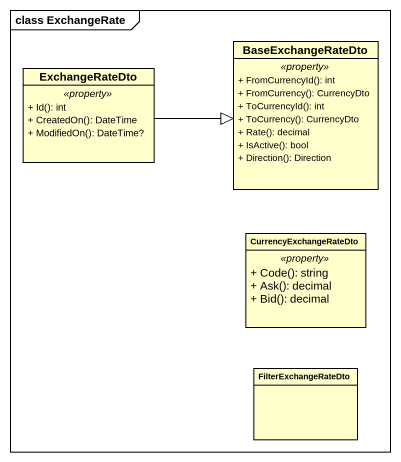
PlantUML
@startuml
mainframe class ExchangeRate
hide circle
hide empty members
skinparam classAttributeIconSize 0
class ExchangeRateDto {
  .. <<property>> ..
  + Id(): int
  + CreatedOn(): DateTime
  + ModifiedOn(): DateTime?
}
class BaseExchangeRateDto {
  .. <<property>> ..
  + FromCurrencyId(): int
  + FromCurrency(): CurrencyDto
  + ToCurrencyId(): int
  + ToCurrency(): CurrencyDto
  + Rate(): decimal
  + IsActive(): bool
  + Direction(): Direction
}
class CurrencyExchangeRateDto {
  .. <<property>> ..
  + Code(): string
  + Ask(): decimal
  + Bid(): decimal
}
class FilterExchangeRateDto
ExchangeRateDto -right-|> BaseExchangeRateDto
@enduml
